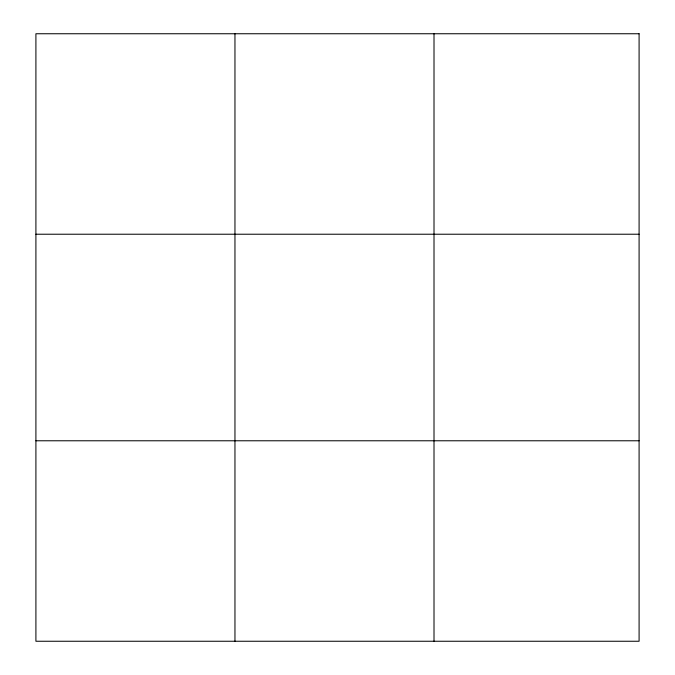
<?xml version="1.0" encoding="UTF-8"?>
<svg xmlns="http://www.w3.org/2000/svg" width="675" height="675" viewBox="0 0 675 675"><rect width="100%" height="100%" fill="white"/><g stroke="black" fill="none" stroke-linecap="round" stroke-linejoin="round"><path stroke-width="1.01" d="M234.959 33.75L234.959 641.25M434.008 33.75L434.008 641.25M35.91 234.225L639.09 234.225M35.91 440.775L639.09 440.775M639.09 33.75L639.09 641.25L35.91 641.25L35.91 33.75L639.09 33.75"/></g></svg>
